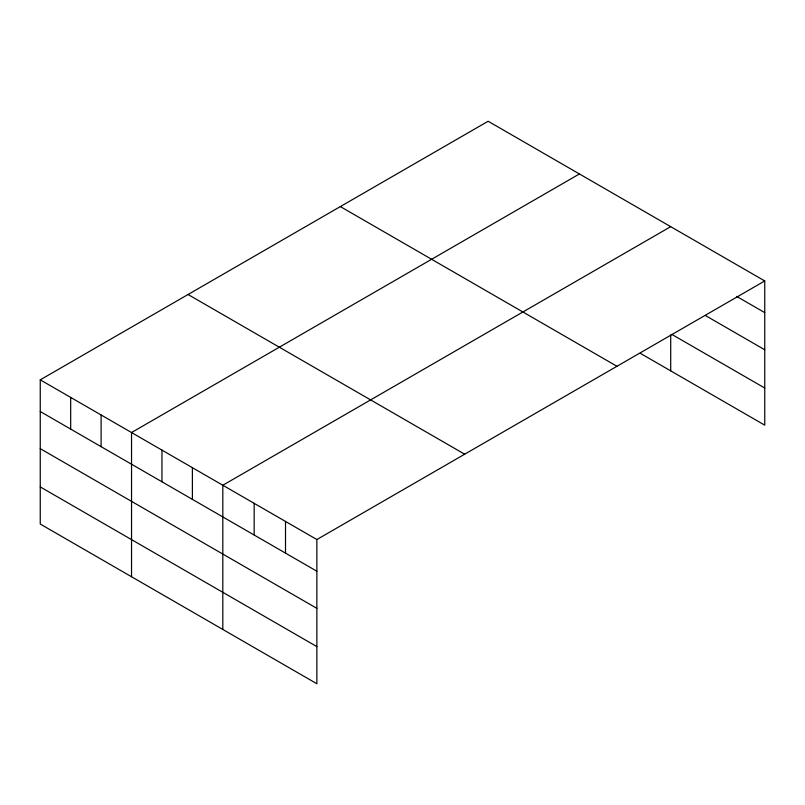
<?xml version="1.0" encoding="UTF-8"?>
<svg xmlns="http://www.w3.org/2000/svg" width="805" height="805" viewBox="0 0 805 805"><rect width="100%" height="100%" fill="white"/><g stroke="black" fill="none" stroke-linecap="round" stroke-linejoin="round"><path stroke-width="1.21" d="M764.75 280.955L488.132 121.253L40.25 379.839L40.25 524.045L316.868 683.747L316.868 539.541L764.75 280.955L764.75 425.161L640.277 353.294M579.419 173.95L131.537 432.537L131.537 576.752M670.706 226.658L222.814 485.244L222.814 629.45M736.645 296.411L764.75 312.642M705.291 315.449L764.75 349.773M671.783 334.357L764.75 388.03M340.334 206.583L616.952 366.285M188.048 294.499L464.666 454.201M40.25 379.839L316.868 539.541M40.25 411.526L316.868 571.228M40.25 448.657L316.868 608.359M40.25 486.914L316.868 646.616M670.706 334.971L670.706 370.864M285.513 521.439L285.513 553.126M254.169 503.336L254.169 535.023M192.385 467.675L192.385 499.362M161.956 450.106L161.956 481.793M101.108 414.967L101.108 446.654M70.679 397.408L70.679 429.095"/></g></svg>
